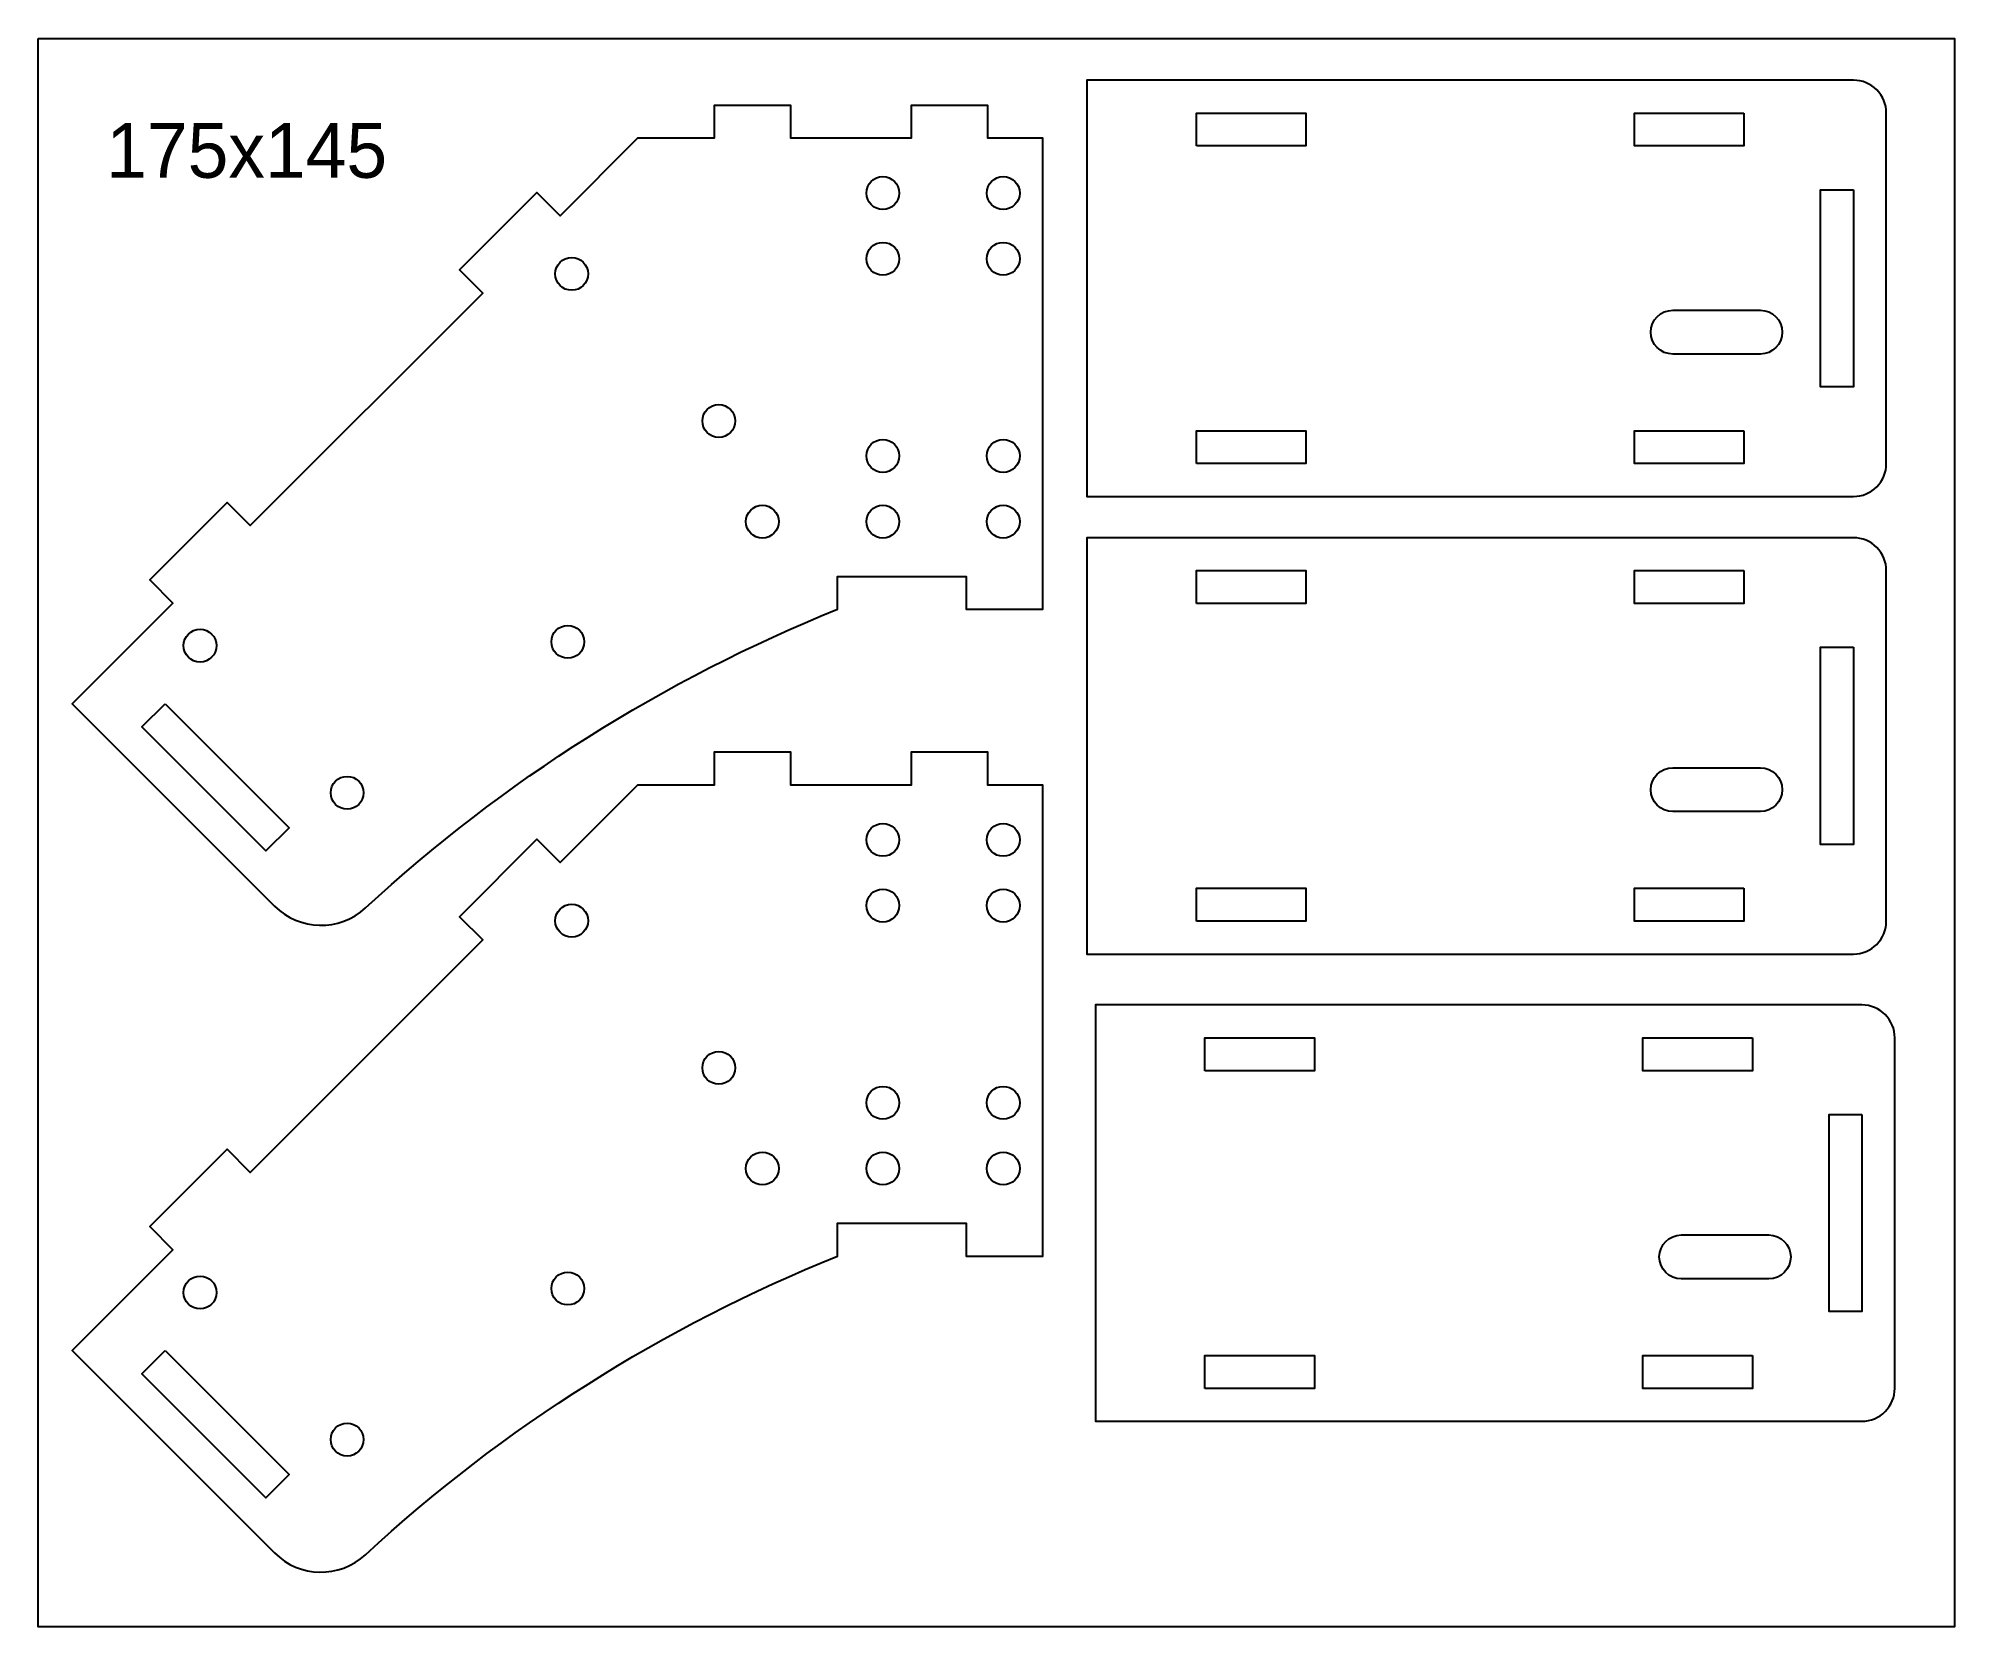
# Model space of a CAD drawing. Header units: millimetres. Extents: x -221 to -46, y -49 to 96.
import ezdxf

# ---------------------------------------------------------------- set-up
doc = ezdxf.new("R2010")
doc.units = ezdxf.units.MM

msp = doc.modelspace()

# ---------------------------------------------------------------- linework, layer by layer
for points in [[(-220.64, 95.97), (-45.64, 95.97), (-45.64, -49.03), (-220.64, -49.03)], [(-114.88, 86.15), (-114.88, 89.15), (-104.88, 89.15), (-104.88, 86.15)], [(-64.88, 89.15), (-64.88, 86.15), (-74.88, 86.15), (-74.88, 89.15)], [(-54.88, 82.15), (-54.88, 64.15), (-57.88, 64.15), (-57.88, 82.15)], [(-114.88, 57.15), (-114.88, 60.15), (-104.88, 60.15), (-104.88, 57.15)], [(-64.88, 60.15), (-64.88, 57.15), (-74.88, 57.15), (-74.88, 60.15)], [(-114.88, 44.38), (-114.88, 47.38), (-104.88, 47.38), (-104.88, 44.38)], [(-64.88, 47.38), (-64.88, 44.38), (-74.88, 44.38), (-74.88, 47.38)], [(-54.88, 40.38), (-54.88, 22.38), (-57.88, 22.38), (-57.88, 40.38)], [(-209.06, 35.23), (-197.74, 23.91), (-199.86, 21.79), (-211.18, 33.11)], [(-114.88, 15.38), (-114.88, 18.38), (-104.88, 18.38), (-104.88, 15.38)], [(-64.88, 18.38), (-64.88, 15.38), (-74.88, 15.38), (-74.88, 18.38)], [(-114.11, 1.73), (-114.11, 4.73), (-104.11, 4.73), (-104.11, 1.73)], [(-64.11, 4.73), (-64.11, 1.73), (-74.11, 1.73), (-74.11, 4.73)], [(-54.11, -2.27), (-54.11, -20.27), (-57.11, -20.27), (-57.11, -2.27)], [(-209.06, -23.82), (-197.74, -35.14), (-199.86, -37.26), (-211.18, -25.94)], [(-114.11, -27.27), (-114.11, -24.27), (-104.11, -24.27), (-104.11, -27.27)], [(-64.11, -24.27), (-64.11, -27.27), (-74.11, -27.27), (-74.11, -24.27)]]:
    msp.add_lwpolyline(points, close=True)
for points in [[(-51.88, 89.15, 0.414214), (-54.88, 92.15), (-124.88, 92.15), (-124.88, 54.15), (-54.88, 54.15, 0.414214), (-51.88, 57.15)], [(-199.07, 16.76, 0.402362), (-190.76, 16.59, -0.090735), (-147.65, 43.85), (-147.65, 46.85), (-135.92, 46.85), (-135.92, 43.85), (-128.92, 43.85), (-128.92, 86.85), (-133.92, 86.85), (-133.92, 89.85), (-140.92, 89.85), (-140.92, 86.85), (-151.92, 86.85), (-151.92, 89.85), (-158.92, 89.85), (-158.92, 86.85), (-165.92, 86.85), (-172.99, 79.77), (-175.11, 81.9), (-182.19, 74.83), (-180.06, 72.7), (-201.28, 51.49), (-203.4, 53.61), (-210.47, 46.54), (-208.35, 44.42), (-217.54, 35.23)], [(-63.38, 71.15, -1), (-63.38, 67.15), (-71.38, 67.15, -1), (-71.38, 71.15)], [(-51.88, 47.38, 0.414214), (-54.88, 50.38), (-124.88, 50.38), (-124.88, 12.38), (-54.88, 12.38, 0.414214), (-51.88, 15.38)], [(-199.07, -42.29, 0.402362), (-190.76, -42.46, -0.090735), (-147.65, -15.2), (-147.65, -12.2), (-135.92, -12.2), (-135.92, -15.2), (-128.92, -15.2), (-128.92, 27.8), (-133.92, 27.8), (-133.92, 30.8), (-140.92, 30.8), (-140.92, 27.8), (-151.92, 27.8), (-151.92, 30.8), (-158.92, 30.8), (-158.92, 27.8), (-165.92, 27.8), (-172.99, 20.73), (-175.11, 22.85), (-182.19, 15.78), (-180.06, 13.66), (-201.28, -7.56), (-203.4, -5.44), (-210.47, -12.51), (-208.35, -14.63), (-217.54, -23.82)], [(-63.38, 29.38, -1), (-63.38, 25.38), (-71.38, 25.38, -1), (-71.38, 29.38)], [(-51.11, 4.73, 0.414214), (-54.11, 7.73), (-124.11, 7.73), (-124.11, -30.27), (-54.11, -30.27, 0.414214), (-51.11, -27.27)], [(-62.61, -13.27, -1), (-62.61, -17.27), (-70.61, -17.27, -1), (-70.61, -13.27)]]:
    msp.add_lwpolyline(points, format="xyb", close=True)
for centre in [(-143.52, 81.85), (-132.52, 81.85), (-143.52, 75.85), (-132.52, 75.85), (-171.93, 74.47), (-158.5, 61.04), (-143.52, 57.85), (-132.52, 57.85), (-154.52, 51.85), (-143.52, 51.85), (-132.52, 51.85), (-205.87, 40.53), (-172.29, 40.88), (-192.44, 27.1), (-143.52, 22.8), (-132.52, 22.8), (-143.52, 16.8), (-132.52, 16.8), (-171.93, 15.42), (-158.5, 1.99), (-143.52, -1.2), (-132.52, -1.2), (-154.52, -7.2), (-143.52, -7.2), (-132.52, -7.2), (-205.87, -18.52), (-172.29, -18.16), (-192.44, -31.95)]:
    msp.add_circle(centre, 1.5)

# ---------------------------------------------------------------- texts
at = {"insert": (-214.44, 88.24), "char_height": 5, "attachment_point": 1}
msp.add_mtext('175x145', dxfattribs=at)

doc.saveas('drawing.dxf')
